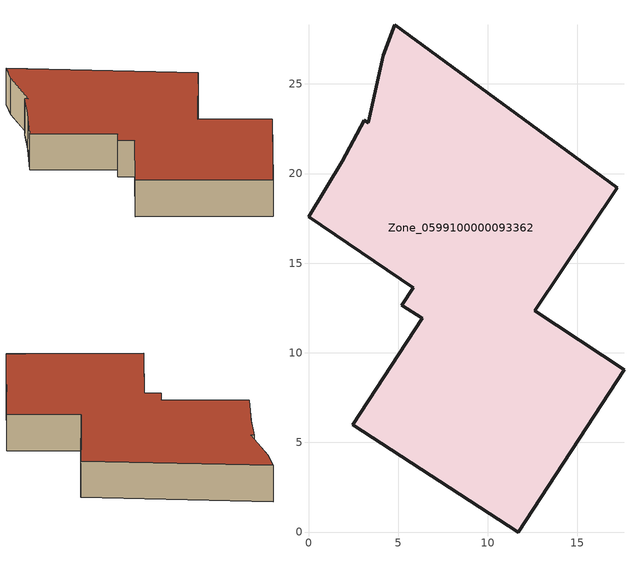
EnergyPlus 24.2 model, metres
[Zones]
Zone_0599100000093362
 floor ground (C_G): 11.7,0 2.47,5.99 6.34,11.93 5.21,12.66 5.85,13.64 0,17.59 1.89,20.68 3.1,22.98 3.32,22.84 4.16,26.59 4.81,28.29 17.22,19.21 12.62,12.34 17.6,9.05 z0
 wall outside (C_F): 4.16,26.59 3.32,22.84 3.1,22.98 1.89,20.68 0,17.59 5.85,13.64 5.21,12.66 6.34,11.93 2.47,5.99 11.7,0 17.6,9.05 12.62,12.34 17.22,19.21 4.81,28.29 4.16,26.59 z0:3.24
 roof outside (C_R): 12.62,12.34 17.22,19.21 4.81,28.29 4.16,26.59 3.32,22.84 3.1,22.98 1.89,20.68 0,17.59 5.85,13.64 5.21,12.66 6.34,11.93 2.47,5.99 11.7,0 17.6,9.05 z3.24
[BUILDING]
Pand.0599100000093362: North Axis=0; Terrain=City; Loads Convergence Tolerance Value=0.04; Temperature Convergence Tolerance Value=0.4; Solar Distribution=FullExterior; Maximum Number of Warmup Days=25; Minimum Number of Warmup Days=1
[Site:Location]
Rotterdam.The.Hague.AP_ZH_NLD Design_Conditions: Latitude=51.96; Longitude=4.45; Time Zone=1; Elevation=-4.5
[SITE:GROUNDTEMPERATURE:BUILDINGSURFACE]
18, 18, 18, 18, 18, 18, 18, 18, 18, 18, 18, 18
[MATERIAL] Thermal Absorptance=0.9; Solar Absorptance=0.7; Visible Absorptance=0.7
Name | Roughness | Thickness | Conductivity | Density | Specific Heat
G.TC.1946 | MediumSmooth | 0.15 | 1 | 540 | 1210
F.TC.1946 | Rough | 0.3 | 0.857143 | 1920 | 840
R.TC.1946 | MediumRough | 0.2 | 0.909091 | 1500 | 1000
[CONSTRUCTION]
C_G: G.TC.1946
C_F: F.TC.1946
C_R: R.TC.1946
[ZONE]
Zone_0599100000093362: Type=1; Multiplier=1; Ceiling Height=Autocalculate; Volume=Autocalculate; Floor Area=autocalculate; Part of Total Floor Area=Yes
[ZONEINFILTRATION:DESIGNFLOWRATE]
Infil_Zone_0599100000093362: Zone or ZoneList or Space or SpaceList=Zone_0599100000093362; Schedule=AlwaysOn; Design Flow Rate Calculation Method=Flow/Area; Flow Rate per Floor Area=0.003; Constant Term Coefficient=1; Temperature Term Coefficient=0; Velocity Term Coefficient=0; Velocity Squared Term Coefficient=0
[HVACTEMPLATE:ZONE:IDEALLOADSAIRSYSTEM]
Zone_0599100000093362: Maximum Heating Supply Air Temperature=50; Minimum Cooling Supply Air Temperature=13; Maximum Heating Supply Air Humidity Ratio=0.0156; Minimum Cooling Supply Air Humidity Ratio=0.0077; Heating Limit=NoLimit; Cooling Limit=NoLimit; Dehumidification Control Type=ConstantSensibleHeatRatio; Cooling Sensible Heat Ratio=0.7; Dehumidification Setpoint=60; Humidification Control Type=None; Humidification Setpoint=30; Outdoor Air Method=None; Outdoor Air Flow Rate per Person=0.00944; Outdoor Air Flow Rate per Zone Floor Area=0; Outdoor Air Flow Rate per Zone=0; Demand Controlled Ventilation Type=None; Outdoor Air Economizer Type=NoEconomizer; Heat Recovery Type=None; Sensible Heat Recovery Effectiveness=0.7; Latent Heat Recovery Effectiveness=0.65
[ZONECONTROL:THERMOSTAT]
ThermostatControl_Zone_0599100000093362: Zone or ZoneList=Zone_0599100000093362; Control Type Schedule=DualSetpointControlType; Control 1=Thermostat_Zone_0599100000093362; Temperature Difference Between Cutout And Setpoint=0
[THERMOSTATSETPOINT:DUALSETPOINT]
Thermostat_Zone_0599100000093362: Heating Setpoint Temperature Schedule=HeatingSetpoint_Zone_0599100000093362; Cooling Setpoint Temperature Schedule=CoolingSetpoint_Zone_0599100000093362
[SCHEDULE:COMPACT]
HeatingSetpoint_Zone_0599100000093362: Through: 12/31, For: AllDays, Until: 24:00, 21
CoolingSetpoint_Zone_0599100000093362: Through: 12/31, For: AllDays, Until: 24:00, 24
DualSetpointControlType: Through: 12/31, For: AllDays, Until: 24:00, 4
AlwaysOn: Through: 12/31, For: AllDays, Until: 24:00, 1
